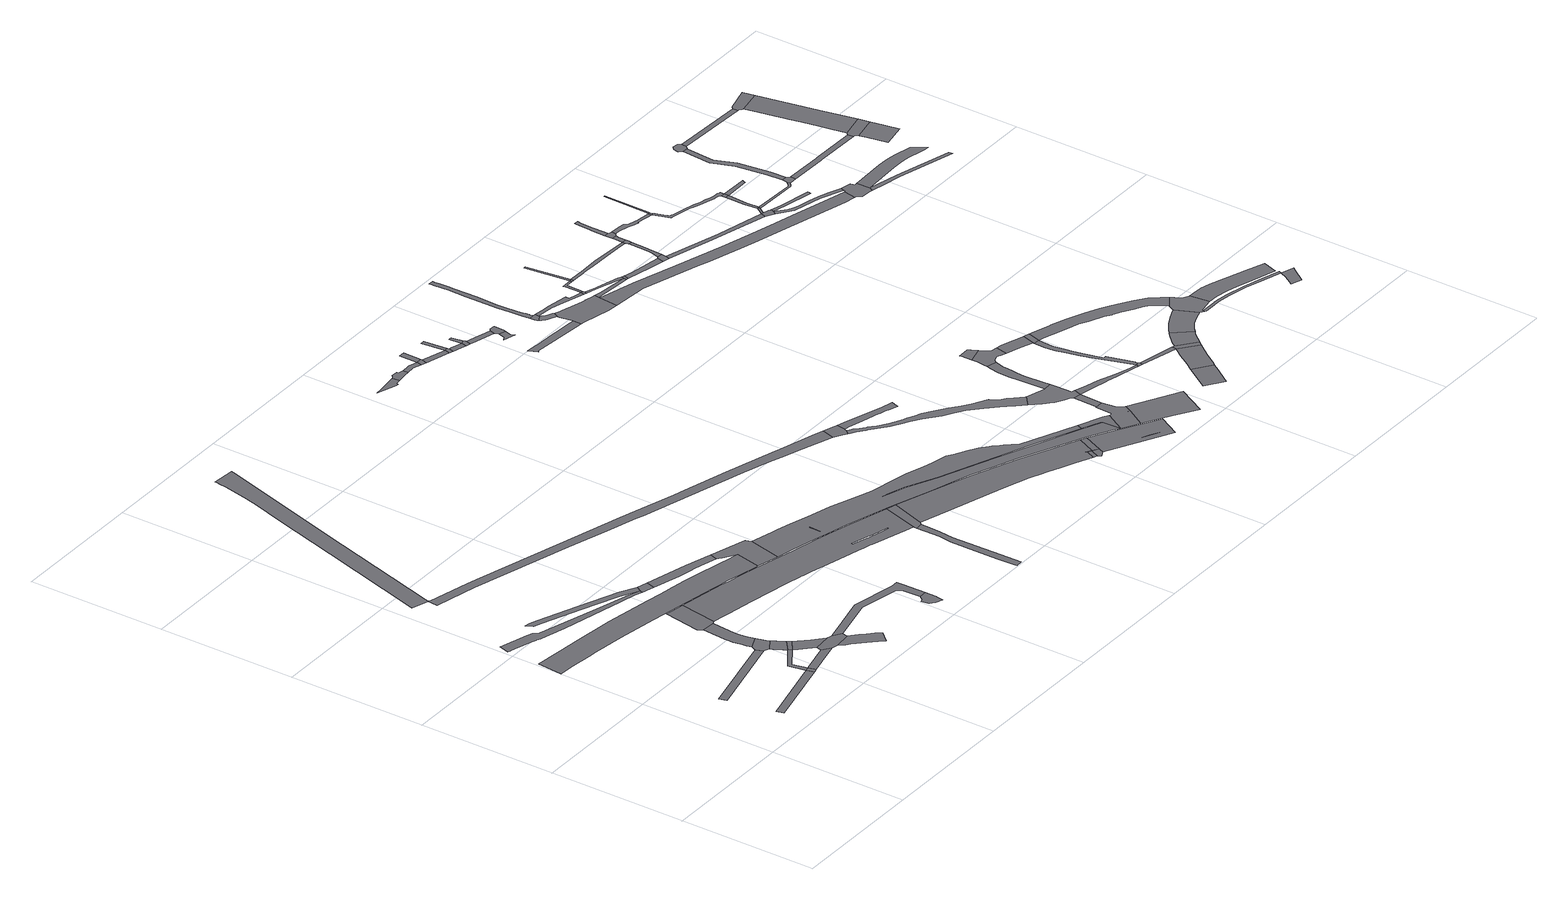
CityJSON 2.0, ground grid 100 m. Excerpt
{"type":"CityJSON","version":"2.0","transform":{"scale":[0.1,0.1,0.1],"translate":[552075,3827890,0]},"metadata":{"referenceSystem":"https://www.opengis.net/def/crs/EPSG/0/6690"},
"CityObjects":{
"road1":{"type":"Road","attributes":{"RoadStructureAttribute.sectionType":"1"},"geometry":[{"type":"MultiSurface","lod":"1","boundaries":[[[0,1,2,3,4]]]}]},
"road2":{"type":"Road","attributes":{"RoadStructureAttribute.sectionType":"1"},"geometry":[{"type":"MultiSurface","lod":"1","boundaries":[[[5,6,7,8]]]}]},
"road3":{"type":"Road","geometry":[{"type":"MultiSurface","lod":"1","boundaries":[[[9,0,4,10]]]}]},
"road4":{"type":"Road","attributes":{"RoadStructureAttribute.sectionType":"1"},"geometry":[{"type":"MultiSurface","lod":"1","boundaries":[[[11,12,0,9,13,14]]]}]},
"road5":{"type":"Road","attributes":{"RoadStructureAttribute.sectionType":"1"},"geometry":[{"type":"MultiSurface","lod":"1","boundaries":[[[15,16,17,18,19,20,21,22,23,24,25,26,27,28,29,30,31,32,33,34,35,36,37]]]}]},
"road6":{"type":"Road","attributes":{"RoadStructureAttribute.sectionType":"1"},"geometry":[{"type":"MultiSurface","lod":"1","boundaries":[[[38,39,40,9,10,41,42]]]}]},
"road7":{"type":"Road","geometry":[{"type":"MultiSurface","lod":"1","boundaries":[[[43,44,45,46,47,48,49,5,8,50,51,52,53]]]}]},
"road8":{"type":"Road","attributes":{"RoadStructureAttribute.sectionType":"1"},"geometry":[{"type":"MultiSurface","lod":"1","boundaries":[[[54,55,53,52,56,57,58,59,11,60]]]}]},
"road9":{"type":"Road","attributes":{"RoadStructureAttribute.sectionType":"1"},"geometry":[{"type":"MultiSurface","lod":"1","boundaries":[[[61,62,63,64,65,66,67,68,47,46,69,70,71,72,73,74,75]]]}]},
"road10":{"type":"Road","geometry":[{"type":"MultiSurface","lod":"1","boundaries":[[[60,11,14,76]]]}]},
"road11":{"type":"Road","attributes":{"RoadStructureAttribute.sectionType":"1"},"geometry":[{"type":"MultiSurface","lod":"1","boundaries":[[[77,78,79,80,81,82,83,84,85,86,37,87]]]}]},
"road12":{"type":"Road","attributes":{"RoadStructureAttribute.sectionType":"1"},"geometry":[{"type":"MultiSurface","lod":"1","boundaries":[[[88,89,90,76,14,91,92,93,94,95,96]]]}]},
"road13":{"type":"Road","attributes":{"function":"1","RoadStructureAttribute.sectionType":"7"},"geometry":[{"type":"MultiSurface","lod":"1","boundaries":[[[97,98,99,100,101,102,103,104,105,106,107,108,109,110,111,112,113,114,115,116,117,118,119,120,121,122,123,124,125,126,127,128,129,130,131,132]]]}]},
"road14":{"type":"Road","geometry":[{"type":"MultiSurface","lod":"1","boundaries":[[[133,134,135,136,61,75,137,138,139]]]}]},
"road15":{"type":"Road","geometry":[{"type":"MultiSurface","lod":"1","boundaries":[[[96,95,38,42,140,141,142,143,144]]]}]},
"road16":{"type":"Road","attributes":{"RoadStructureAttribute.sectionType":"1"},"geometry":[{"type":"MultiSurface","lod":"1","boundaries":[[[145,146,147,141,140,148,149,150,151,152,153]]]}]},
"road17":{"type":"Road","attributes":{"function":"3","RoadStructureAttribute.sectionType":"7"},"geometry":[{"type":"MultiSurface","lod":"1","boundaries":[[[154,155,156,157,158,159,160,161,162,163,164,165,166,167,168,169,170,171,172,173,174]]]}]},
"road18":{"type":"Road","geometry":[{"type":"MultiSurface","lod":"1","boundaries":[[[87,37,36,175,176]]]}]},
"road19":{"type":"Road","attributes":{"RoadStructureAttribute.sectionType":"1"},"geometry":[{"type":"MultiSurface","lod":"1","boundaries":[[[177,178,179,180,181,182,144,143,183,184,185,186,187,188,189]]]}]},
"road20":{"type":"Road","attributes":{"RoadStructureAttribute.sectionType":"1"},"geometry":[{"type":"MultiSurface","lod":"1","boundaries":[[[190,176,175,191,192,193,194,195,196,197]]]}]},
"road21":{"type":"Road","geometry":[{"type":"MultiSurface","lod":"1","boundaries":[[[198,199,200,189,188,201,202,203,204,205]]]}]},
"road22":{"type":"Road","geometry":[{"type":"MultiSurface","lod":"1","boundaries":[[[206,207,208,209,210,211,212,213,214,215,216,217,218,219,139,138,220,221,222,223,224,225,226,227,228,229,230,231,232,233,234,235,236,237,238],[239,240,241,242,243,244,245,246,247,248,249,250,251]]]}]},
"road23":{"type":"Road","geometry":[{"type":"MultiSurface","lod":"1","boundaries":[[[252,197,196,253,254,255,132,131,256,257,258]]]}]},
"road24":{"type":"Road","attributes":{"RoadStructureAttribute.sectionType":"1"},"geometry":[{"type":"MultiSurface","lod":"1","boundaries":[[[259,260,261,262,263,264,265,266,267,268,269,270,271,272,167,273,274,275,276,277,278,279,280,281,282,283,284,285,286]]]}]},
"road25":{"type":"Road","attributes":{"RoadStructureAttribute.sectionType":"1"},"geometry":[{"type":"MultiSurface","lod":"1","boundaries":[[[287,288,289,290,291,292,293,294,295,296,297,298,299]]]}]},
"road26":{"type":"Road","geometry":[{"type":"MultiSurface","lod":"1","boundaries":[[[300,206,238,292,291,301,302]]]}]},
"road27":{"type":"Road","attributes":{"function":"1"},"geometry":[{"type":"MultiSurface","lod":"1","boundaries":[[[303,304,305,306,307,308,309,310,311,312,313,314,315,316,317,318,319,320,321,322,323,324,325,326,327,328,329,330,331,332,333,334,335,258,257,336,337,338,339,340,341,342,343,344,345,346,347,348,349,350,351,352,353,354,355,356,357,358,359,360,361,362,363,364,365,366,367,368,369],[370,371,372,373,374]]]}]},
"road28":{"type":"Road","attributes":{"RoadStructureAttribute.sectionType":"1"},"geometry":[{"type":"MultiSurface","lod":"1","boundaries":[[[375,376,377,378,379,380,381,382,383]]]}]},
"road29":{"type":"Road","attributes":{"function":"3","RoadStructureAttribute.sectionType":"1"},"geometry":[{"type":"MultiSurface","lod":"1","boundaries":[[[384,385,386,387,388,389,390,391,302,301,392,393,394,395,396,397,398,399,400]]]}]},
"road30":{"type":"Road","geometry":[{"type":"MultiSurface","lod":"1","boundaries":[[[401,402,403,375,383,404,405,406,407,408,409,410,411,412,413]]]}]},
"road31":{"type":"Road","attributes":{"RoadStructureAttribute.sectionType":"1"},"geometry":[{"type":"MultiSurface","lod":"1","boundaries":[[[414,410,409,415,416,417]]]}]},
"road32":{"type":"Road","geometry":[{"type":"MultiSurface","lod":"1","boundaries":[[[417,416,418,419,420]]]}]},
"road33":{"type":"Road","geometry":[{"type":"MultiSurface","lod":"1","boundaries":[[[421,286,285,422,423,424,425,426,427]]]}]},
"road34":{"type":"Road","geometry":[{"type":"MultiSurface","lod":"1","boundaries":[[[428,429,417,420]]]}]},
"road35":{"type":"Road","attributes":{"RoadStructureAttribute.sectionType":"1"},"geometry":[{"type":"MultiSurface","lod":"1","boundaries":[[[419,418,430,431]]]}]},
"road36":{"type":"Road","geometry":[{"type":"MultiSurface","lod":"1","boundaries":[[[432,431,430,433,434,435]]]}]},
"road37":{"type":"Road","geometry":[{"type":"MultiSurface","lod":"1","boundaries":[[[436,437,431,432]]]}]},
"road38":{"type":"Road","attributes":{"RoadStructureAttribute.sectionType":"1"},"geometry":[{"type":"MultiSurface","lod":"1","boundaries":[[[438,435,434,439,440,441]]]}]},
"road39":{"type":"Road","attributes":{"RoadStructureAttribute.sectionType":"1"},"geometry":[{"type":"MultiSurface","lod":"1","boundaries":[[[442,443,444,445,446,447,448,449,450,451,452,453,427,426]]]}]},
"road40":{"type":"Road","geometry":[{"type":"MultiSurface","lod":"1","boundaries":[[[454,455,400,399]]]}]},
"road41":{"type":"Road","geometry":[{"type":"MultiSurface","lod":"1","boundaries":[[[456,457,441,440,458,459]]]}]},
"road42":{"type":"Road","geometry":[{"type":"MultiSurface","lod":"1","boundaries":[[[455,454,460,461,462]]]}]},
"road43":{"type":"Road","geometry":[{"type":"MultiSurface","lod":"1","boundaries":[[[463,464,465,466,441,457]]]}]},
"road44":{"type":"Road","geometry":[{"type":"MultiSurface","lod":"1","boundaries":[[[387,386,467,468]]]}]},
"road45":{"type":"Road","attributes":{"RoadStructureAttribute.sectionType":"1"},"geometry":[{"type":"MultiSurface","lod":"1","boundaries":[[[469,470,459,458,471,472,473]]]}]},
"road46":{"type":"Road","attributes":{"RoadStructureAttribute.sectionType":"1"},"geometry":[{"type":"MultiSurface","lod":"1","boundaries":[[[474,475,476,477,478,479,480,481,482,483,484,485,486,487,488,489,490,491,492,493,494,495,496,497,498,424,423,499,500,501,502,503,504,505,506,507,508,509,510,511,512,513,514,515,516,517,518]]]}]},
"road47":{"type":"Road","attributes":{"RoadStructureAttribute.sectionType":"1"},"geometry":[{"type":"MultiSurface","lod":"1","boundaries":[[[519,520,521,522,523,524]]]}]},
"road48":{"type":"Road","geometry":[{"type":"MultiSurface","lod":"1","boundaries":[[[525,473,472,519,524,526,527]]]}]},
"road49":{"type":"Road","attributes":{"RoadStructureAttribute.sectionType":"1"},"geometry":[{"type":"MultiSurface","lod":"1","boundaries":[[[528,529,530,531,532,533,534,535,536,537,538,539,540]]]}]},
"road50":{"type":"Road","geometry":[{"type":"MultiSurface","lod":"1","boundaries":[[[541,542,543,544,468,467,545,462,461,546,547],[548,549,550]]]}]},
"road51":{"type":"Road","attributes":{"function":"3","RoadStructureAttribute.sectionType":"7"},"geometry":[{"type":"MultiSurface","lod":"1","boundaries":[[[551,552,369,368,553,350,349]]]}]},
"road52":{"type":"Road","geometry":[{"type":"MultiSurface","lod":"1","boundaries":[[[554,555,556,557,558,559,560,561]]]}]},
"road53":{"type":"Road","attributes":{"RoadStructureAttribute.sectionType":"1"},"geometry":[{"type":"MultiSurface","lod":"1","boundaries":[[[562,563,564,565,566,560,559,567,568,569,570,571,572,573,574,575]]]}]},
"road54":{"type":"Road","geometry":[{"type":"MultiSurface","lod":"1","boundaries":[[[576,577,578,579,580,581,582,551,349,583,584,585,586,587,588]]]}]},
"road55":{"type":"Road","attributes":{"RoadStructureAttribute.sectionType":"1"},"geometry":[{"type":"MultiSurface","lod":"1","boundaries":[[[589,590,591,592,593,594,595,596,597,598,599,555,554,600,601,602,603,604,605,606,607,608,609,610,611,612,613,614,615]]]}]},
"road56":{"type":"Road","geometry":[{"type":"MultiSurface","lod":"1","boundaries":[[[518,517,616,617,618,619,620,621,622,623,624,625,626,627]]]}]},
"road57":{"type":"Road","geometry":[{"type":"MultiSurface","lod":"1","boundaries":[[[621,628,579,578,622]]]}]},
"road58":{"type":"Road","geometry":[{"type":"MultiSurface","lod":"1","boundaries":[[[629,630,631,632,633,634,635,636,637,638,639,640,641,575,574,642,643,644,645,646,647,648,540,539,649,650,651,652,653,654]]]}]},
"road59":{"type":"Road","attributes":{"RoadStructureAttribute.sectionType":"1"},"geometry":[{"type":"MultiSurface","lod":"1","boundaries":[[[655,656,657,658,659,561,560,660,661,662,663,664,665]]]}]},
"road60":{"type":"Road","geometry":[{"type":"MultiSurface","lod":"1","boundaries":[[[666,667,588,587,668,669,584,583,670,671,672,673]]]}]},
"road61":{"type":"Road","attributes":{"function":"3","RoadStructureAttribute.sectionType":"1"},"geometry":[{"type":"MultiSurface","lod":"1","boundaries":[[[674,675,676,677,678,679,680,627,626,681,682,683,684,685,686,687,688]]]}]},
"road62":{"type":"Road","geometry":[{"type":"MultiSurface","lod":"1","boundaries":[[[689,665,664,690,691]]]}]},
"road63":{"type":"Road","attributes":{"RoadStructureAttribute.sectionType":"1"},"geometry":[{"type":"MultiSurface","lod":"1","boundaries":[[[692,693,694,665,689,695,696,697,698]]]}]},
"road64":{"type":"Road","geometry":[{"type":"MultiSurface","lod":"1","boundaries":[[[699,700,701,702,703,704,623,622,705,706,707,708,709,710,711]]]}]},
"road65":{"type":"Road","geometry":[{"type":"MultiSurface","lod":"1","boundaries":[[[712,713,714,715,716,717]]]}]},
"road66":{"type":"Road","geometry":[{"type":"MultiSurface","lod":"1","boundaries":[[[718,719,717,716,720,721,674,688,722,723,724,725,726,727]]]}]},
"road67":{"type":"Road","attributes":{"RoadStructureAttribute.sectionType":"1"},"geometry":[{"type":"MultiSurface","lod":"1","boundaries":[[[728,654,653,729,730]]]}]},
"road68":{"type":"Road","geometry":[{"type":"MultiSurface","lod":"1","boundaries":[[[731,698,697,732]]]}]},
"road69":{"type":"Road","attributes":{"RoadStructureAttribute.sectionType":"1"},"geometry":[{"type":"MultiSurface","lod":"1","boundaries":[[[733,734,735,691,690,736,737,730,738]]]}]},
"road70":{"type":"Road","attributes":{"RoadStructureAttribute.sectionType":"1"},"geometry":[{"type":"MultiSurface","lod":"1","boundaries":[[[739,698,731,740]]]}]},
"road71":{"type":"Road","geometry":[{"type":"MultiSurface","lod":"1","boundaries":[[[738,730,729,741,742]]]}]},
"road72":{"type":"Road","attributes":{"function":"3","RoadStructureAttribute.sectionType":"1"},"geometry":[{"type":"MultiSurface","lod":"1","boundaries":[[[743,744,745,727,726,746,747,748]]]}]},
"road73":{"type":"Road","geometry":[{"type":"MultiSurface","lod":"1","boundaries":[[[749,711,710,750,751]]]}]},
"road74":{"type":"Road","attributes":{"function":"3","RoadStructureAttribute.sectionType":"1"},"geometry":[{"type":"MultiSurface","lod":"1","boundaries":[[[752,753,754,755,756]]]}]},
"road75":{"type":"Road","geometry":[{"type":"MultiSurface","lod":"1","boundaries":[[[757,758,759,760,761,762,763,711,749,764,765,766,767,768,769,770,771,772,773,774,775]]]}]},
"road76":{"type":"Road","geometry":[{"type":"MultiSurface","lod":"1","boundaries":[[[748,747,757,775,776]]]}]},
"road77":{"type":"Road","attributes":{"RoadStructureAttribute.sectionType":"1"},"geometry":[{"type":"MultiSurface","lod":"1","boundaries":[[[777,778,779,780,781,731,732,782,783,784,785,786,787,788,789,790]]]}]},
"road78":{"type":"Road","attributes":{"RoadStructureAttribute.sectionType":"1"},"geometry":[{"type":"MultiSurface","lod":"1","boundaries":[[[791,742,741,792,793,794]]]}]},
"road79":{"type":"Road","geometry":[{"type":"MultiSurface","lod":"1","boundaries":[[[795,751,750,796,797,798]]]}]},
"road80":{"type":"Road","attributes":{"function":"3","RoadStructureAttribute.sectionType":"7"},"geometry":[{"type":"MultiSurface","lod":"1","boundaries":[[[799,800,801,797,802,803,752,756]]]}]},
"road81":{"type":"Road","geometry":[{"type":"MultiSurface","lod":"1","boundaries":[[[804,794,793,805,806,807]]]}]},
"road82":{"type":"Road","geometry":[{"type":"MultiSurface","lod":"1","boundaries":[[[798,797,801,808,809]]]}]},
"road83":{"type":"Road","attributes":{"RoadStructureAttribute.sectionType":"1"},"geometry":[{"type":"MultiSurface","lod":"1","boundaries":[[[810,811,812,813,814,815,816,804,807,817,818,819,820,821]]]}]},
"road84":{"type":"Road","geometry":[{"type":"MultiSurface","lod":"1","boundaries":[[[790,789,822,823,810,821,824,825]]]}]},
"road85":{"type":"Road","attributes":{"function":"3","RoadStructureAttribute.sectionType":"7"},"geometry":[{"type":"MultiSurface","lod":"1","boundaries":[[[826,827,828,809,808,829,830,831]]]}]},
"road86":{"type":"Road","attributes":{"RoadStructureAttribute.sectionType":"1"},"geometry":[{"type":"MultiSurface","lod":"1","boundaries":[[[832,833,790,825,834,835]]]}]},
"road87":{"type":"Road","geometry":[{"type":"MultiSurface","lod":"1","boundaries":[[[836,832,835,837,838,839,840,841,842]]]}]},
"road88":{"type":"Road","attributes":{"function":"3","RoadStructureAttribute.sectionType":"1"},"geometry":[{"type":"MultiSurface","lod":"1","boundaries":[[[843,844,845,846,847,848,849,850,851,852,853,854,776,775,855,856,857,858,859,860,861,862,863,864,865,866,867,868,869,870]]]}]},
"road89":{"type":"Road","attributes":{"RoadStructureAttribute.sectionType":"1"},"geometry":[{"type":"MultiSurface","lod":"1","boundaries":[[[871,872,873,874,875,836,842,876,877,878,879]]]}]},
"road90":{"type":"Road","attributes":{"function":"3","RoadStructureAttribute.sectionType":"1"},"geometry":[{"type":"MultiSurface","lod":"1","boundaries":[[[880,881,882,883,884,885,886,652,651,887,888,889,890,891,892,893,894,895]]]}]},
"road91":{"type":"Road","attributes":{"function":"3","RoadStructureAttribute.sectionType":"1"},"geometry":[{"type":"MultiSurface","lod":"1","boundaries":[[[896,897,898,899,900,901,902,903,904,826,831]]]}]},
"road92":{"type":"Road","attributes":{"RoadStructureAttribute.sectionType":"1"},"geometry":[{"type":"MultiSurface","lod":"1","boundaries":[[[905,906,907,908,909,910,840,839,911,912,913,914,915,916,917,918,919,920]]]}]},
"road93":{"type":"Road","attributes":{"RoadStructureAttribute.sectionType":"1"},"geometry":[{"type":"MultiSurface","lod":"1","boundaries":[[[921,922,806,805,923,924,925,926]]]}]},
"road94":{"type":"Road","geometry":[{"type":"MultiSurface","lod":"1","boundaries":[[[927,928,920,919,929]]]}]},
"road95":{"type":"Road","geometry":[{"type":"MultiSurface","lod":"1","boundaries":[[[930,931,932,870,869,900,899,933,934,935,936,937,938,939]]]}]},
"road96":{"type":"Road","attributes":{"RoadStructureAttribute.sectionType":"1"},"geometry":[{"type":"MultiSurface","lod":"1","boundaries":[[[940,941,942,928,927]]]}]},
"road97":{"type":"Road","attributes":{"RoadStructureAttribute.sectionType":"1"},"geometry":[{"type":"MultiSurface","lod":"1","boundaries":[[[943,944,945,946,947,948,949,950,951,952,953,954,955,956,957,958,959,960,961,962,963,964,929,919,965,966,967,968,969,970,971,972,973,974,975,976,977,978,979]]]}]},
"road98":{"type":"Road","geometry":[{"type":"MultiSurface","lod":"1","boundaries":[[[926,925,980,981,982,983,984,985,986]]]}]},
"road99":{"type":"Road","attributes":{"RoadStructureAttribute.sectionType":"1"},"geometry":[{"type":"MultiSurface","lod":"1","boundaries":[[[987,988,989,926,986,990,991,992]]]}]},
"road100":{"type":"Road","geometry":[{"type":"MultiSurface","lod":"1","boundaries":[[[993,987,992]]]}]},
"road101":{"type":"Road","geometry":[{"type":"MultiSurface","lod":"1","boundaries":[[[994,995,996,997,998,999,934,933,1000,1001,1002,1003,1004,1005,1006,1007]]]}]},
"road102":{"type":"Road","attributes":{"RoadStructureAttribute.sectionType":"1"},"geometry":[{"type":"MultiSurface","lod":"1","boundaries":[[[1008,1009,987,993,1010,1011]]]}]},
"road103":{"type":"Road","geometry":[{"type":"MultiSurface","lod":"1","boundaries":[[[978,1008,1011,979]]]}]},
"road104":{"type":"Road","attributes":{"function":"3","RoadStructureAttribute.sectionType":"1"},"geometry":[{"type":"MultiSurface","lod":"1","boundaries":[[[1012,1013,1014,1015,1016,939,938,1017,1018,1019,1020,1021,1022]]]}]},
"road105":{"type":"Road","attributes":{"RoadStructureAttribute.sectionType":"1"},"geometry":[{"type":"MultiSurface","lod":"1","boundaries":[[[1023,1024,1025,1026,1027,984,983,982]]]}]},
"road106":{"type":"Road","attributes":{"RoadStructureAttribute.sectionType":"1"},"geometry":[{"type":"MultiSurface","lod":"1","boundaries":[[[1028,1029,1030,1031,1032,1033,982,981,1034,1035,1036,1037]]]}]},
"road107":{"type":"Road","attributes":{"RoadStructureAttribute.sectionType":"1"},"geometry":[{"type":"MultiSurface","lod":"1","boundaries":[[[1038,1039,1040,1041,1042,993,992,1043,1044,1045,1046,1047]]]}]},
"road108":{"type":"Road","geometry":[{"type":"MultiSurface","lod":"1","boundaries":[[[1048,1049,1050,1051,979,1011]]]}]},
"road109":{"type":"Road","geometry":[{"type":"MultiSurface","lod":"1","boundaries":[[[1006,1052,1053,1054,1055,1056,1057,1058]]]}]},
"road110":{"type":"Road","geometry":[{"type":"MultiSurface","lod":"1","boundaries":[[[1059,1060,1061,1038,1047,1062,1063,1064,1065]]]}]},
"road111":{"type":"Road","geometry":[{"type":"MultiSurface","lod":"1","boundaries":[[[1066,1067,1037,1036,1068,895,894,1069,1070,1071,1072,1073,1074,1075]]]}]},
"road112":{"type":"Road","attributes":{"RoadStructureAttribute.sectionType":"1"},"geometry":[{"type":"MultiSurface","lod":"1","boundaries":[[[1076,1077,1078,1079,1080,1060,1059,1081,1082,1083,1084]]]}]},
"road113":{"type":"Road","geometry":[{"type":"MultiSurface","lod":"1","boundaries":[[[1085,1086,1087,1076,1084,1088,1089,1090,1091]]]}]},
"road114":{"type":"Road","attributes":{"RoadStructureAttribute.sectionType":"1"},"geometry":[{"type":"MultiSurface","lod":"1","boundaries":[[[1092,1093,1094,1065,1064,1095,1096,1097,1098]]]}]},
"road115":{"type":"Road","attributes":{"RoadStructureAttribute.sectionType":"1"},"geometry":[{"type":"MultiSurface","lod":"1","boundaries":[[[1099,1074,1073,1100,1101,1102,1103]]]}]},
"road116":{"type":"Road","attributes":{"function":"3","RoadStructureAttribute.sectionType":"1"},"geometry":[{"type":"MultiSurface","lod":"1","boundaries":[[[1104,1105,1106,1107,1075,1074,1108,1109,1110,1111,1112,1113,1114]]]}]},
"road117":{"type":"Road","attributes":{"RoadStructureAttribute.sectionType":"1"},"geometry":[{"type":"MultiSurface","lod":"1","boundaries":[[[1090,1089,1115,1116]]]}]},
"road118":{"type":"Road","geometry":[{"type":"MultiSurface","lod":"1","boundaries":[[[1117,1118,1119,1120,1121,1122,1123]]]}]},
"road119":{"type":"Road","geometry":[{"type":"MultiSurface","lod":"1","boundaries":[[[1124,1125,1126,1127,1098,1097,1128,1119,1118]]]}]},
"road120":{"type":"Road","geometry":[{"type":"MultiSurface","lod":"1","boundaries":[[[1129,1130,1131,1132,1133,1134,1135,1136,1137,1138,1139,1125,1124]]]}]},
"road121":{"type":"Road","geometry":[{"type":"MultiSurface","lod":"1","boundaries":[[[1140,1141,1142,1143,1116,1115,1144,1145,1131,1130]]]}]}
},
"vertices":[
[925,384,0],[414,261,0],[429,209,0],[935,330,0],[941,332,0],
[942,790,0],[332,643,0],[345,589,0],[960,737,0],
[958,392,0],[968,338,0],
[1060,620,0],[901,511,0],[930,498,0],[1075,598,0],
[1028,1816,0],[773,1888,0],[333,2021,0],[302,2053,0],[301,2054,0],[259,2067,0],[54,2129,0],[29,2056,0],[30,2056,0],[52,2047,0],[57,2046,0],[84,2038,0],[214,2000,0],[245,1988,0],[250,1985,0],[277,1975,0],[287,1972,0],[465,1920,0],[701,1867,0],[926,1812,0],[1046,1783,0],[1098,1767,0],[1103,1784,0],
[1178,445,0],[1172,444,0],[961,393,0],[1184,391,0],[1239,404,0],
[1073,800,0],[1068,815,0],[1063,831,0],[1053,864,0],[960,824,0],[950,806,0],[945,796,0],[964,738,0],[981,731,0],[1001,721,0],[1084,774,0],
[1118,711,0],[1103,738,0],[1012,698,0],[1027,672,0],[1044,643,0],[1056,625,0],[1136,684,0],
[950,1189,0],[941,1087,0],[937,1015,0],[937,982,0],[938,953,0],[941,923,0],[945,892,0],[951,861,0],[1045,898,0],[1039,930,0],[1037,956,0],[1035,980,0],[1036,1021,0],[1039,1059,0],[1049,1184,0],
[1157,656,0],
[1019,1885,0],[727,2001,0],[447,2116,0],[385,2135,0],[348,2144,0],[372,2092,0],[432,2074,0],[710,1960,0],[956,1862,0],[999,1844,0],[1126,1823,0],
[1243,567,0],[1181,627,0],[1160,652,0],[1078,595,0],[1090,580,0],[1100,566,0],[1120,548,0],[1186,484,0],[1318,495,0],
[1787,1533,0],[1722,1548,0],[1678,1558,0],[1670,1560,0],[1463,1603,0],[1395,1618,0],[1393,1618,0],[1377,1621,0],[1359,1624,0],[1263,1641,0],[1150,1661,0],[1040,1680,0],[692,1737,0],[352,1777,0],[347,1778,0],[339,1779,0],[25,1812,0],[9,1630,0],[128,1619,0],[281,1603,0],[347,1595,0],[434,1585,0],[581,1566,0],[729,1542,0],[877,1519,0],[1017,1493,0],[1157,1469,0],[1257,1451,0],[1297,1443,0],[1416,1421,0],[1452,1415,0],[1521,1401,0],[1620,1381,0],[1758,1349,0],[1770,1346,0],[1812,1527,0],
[1017,1483,0],[975,1490,0],[926,1222,0],[947,1193,0],[1050,1188,0],[1070,1196,0],[1115,1466,0],
[1279,394,0],[1410,408,0],[1412,418,0],[1419,446,0],[1353,487,0],
[1537,282,0],[1502,320,0],[1465,354,0],[1318,356,0],[1342,333,0],[1442,237,0],[1468,208,0],[1502,170,0],[1568,246,0],
[641,4730,0],[639,4717,0],[635,4687,0],[626,4630,0],[602,4513,0],[594,4472,0],[558,4350,0],[493,4135,0],[347,3641,0],[121,2874,0],[120,2868,0],[115,2851,0],[115,2850,0],[237,2811,0],[243,2830,0],[243,2832,0],[245,2839,0],[482,3642,0],[764,4588,0],[797,4699,0],[801,4712,0],
[1189,1739,0],[1205,1803,0],
[2112,470,0],[2111,516,0],[2087,515,0],[2059,514,0],[1743,580,0],[1413,501,0],[1425,447,0],[1745,524,0],[1888,493,0],[2032,462,0],[2056,433,0],[2060,297,0],[2116,298,0],
[1520,1723,0],[1360,1689,0],[1386,1683,0],[1499,1659,0],[1504,1658,0],[1575,1643,0],[1693,1612,0],[1709,1666,0],
[2114,201,0],[2118,217,0],[2117,259,0],[2036,265,0],[2012,259,0],[2025,205,0],[2054,177,0],[2106,159,0],
[2794,1067,0],[2487,1160,0],[2335,1199,0],[2242,1222,0],[2049,1268,0],[1793,1331,0],[1756,1339,0],[1618,1371,0],[1519,1391,0],[1453,1405,0],[1414,1412,0],[1295,1433,0],[1255,1441,0],[1157,1459,0],[1168,1178,0],[1213,1169,0],[1262,1161,0],[1405,1137,0],[1563,1106,0],[1698,1080,0],[1818,1054,0],[1824,1052,0],[1847,1046,0],[1911,1030,0],[2006,1005,0],[2181,960,0],[2320,923,0],[2323,922,0],[2327,921,0],[2382,906,0],[2397,902,0],[2656,823,0],[2715,805,0],[2609,926,0],[2559,936,0],[2472,961,0],[2455,966,0],[2451,967,0],[2339,999,0],[2330,1001,0],[2330,1007,0],[2330,1013,0],[2457,975,0],[2473,971,0],[2506,960,0],[2612,932,0],
[1976,1586,0],[1722,1587,0],[1724,1585,0],[1736,1575,0],[1796,1341,0],[1933,1307,0],[1992,1546,0],
[3249,1955,0],[2973,2033,0],[2961,2037,0],[2582,2151,0],[2219,2249,0],[2169,2264,0],[1823,2368,0],[1752,2389,0],[1515,2457,0],[1282,2525,0],[652,2701,0],[557,2730,0],[251,2807,0],[244,2809,0],[233,2739,0],[543,2668,0],[1277,2453,0],[1574,2365,0],[1797,2299,0],[1851,2283,0],[2347,2141,0],[2636,2056,0],[2814,2003,0],[2861,1986,0],[2950,1957,0],[3082,1913,0],[3300,1835,0],[3331,1927,0],
[2760,169,0],[2753,533,0],[2765,636,0],[2765,741,0],[2766,783,0],[2716,778,0],[2717,605,0],[2701,512,0],[2701,280,0],[2705,157,0],[2711,23,0],[2712,7,0],[2763,11,0],
[2841,1053,0],[2783,801,0],[2865,1046,0],
[4101,737,0],[3900,824,0],[3880,854,0],[3877,859,0],[3843,896,0],[3830,910,0],[3827,913,0],[3791,950,0],[3779,960,0],[3723,1005,0],[3648,1051,0],[3640,1056,0],[3592,1081,0],[3570,1093,0],[3527,1118,0],[3467,1132,0],[3419,1145,0],[3347,1163,0],[3207,1207,0],[3036,1243,0],[3029,1244,0],[3023,1245,0],[2919,1264,0],[2786,1315,0],[2626,1370,0],[2617,1373,0],[2615,1374,0],[2440,1424,0],[2302,1466,0],[2200,1491,0],[2169,1499,0],[2115,1513,0],[2026,1535,0],[2051,1278,0],[2244,1233,0],[2335,1209,0],[2492,1167,0],[2843,1063,0],[3131,964,0],[3287,915,0],[3435,864,0],[3579,807,0],[3769,730,0],[3995,628,0],[4216,525,0],[4381,434,0],[4429,406,0],[4418,539,0],[4265,610,0],[3936,749,0],[3687,852,0],[3291,1010,0],[3075,1113,0],[2827,1196,0],[2718,1229,0],[2792,1208,0],[2927,1169,0],[2934,1167,0],[3000,1148,0],[3121,1108,0],[3088,1116,0],[3294,1017,0],[3690,859,0],[3939,756,0],[4253,624,0],[4283,610,0],[4301,649,0],[2336,1258,0],[2336,1310,0],[2337,1333,0],[2337,1342,0],[2340,1341,0],
[2291,4517,0],[2251,4513,0],[2144,4501,0],[2092,4495,0],[2237,4447,0],[2252,4443,0],[2255,4459,0],[2258,4460,0],[2299,4465,0],
[4056,431,0],[3969,485,0],[4105,404,0],[4166,536,0],[3990,617,0],[3766,720,0],[3430,854,0],[3285,905,0],[2998,738,0],[3425,605,0],[3613,542,0],[3698,506,0],[3736,490,0],[3824,451,0],[3924,405,0],[4046,351,0],[4076,420,0],
[2319,4535,0],[2308,4527,0],[2299,4520,0],[2319,4468,0],[2333,4469,0],[2337,4470,0],[2365,4472,0],[2369,4472,0],[2406,4474,0],[2403,4512,0],[2401,4513,0],[2367,4522,0],[2367,4535,0],
[2474,4518,0],[2467,4478,0],[2527,4460,0],[2539,4498,0],
[2567,4448,0],[2579,4486,0],[2579,4498,0],
[3416,1899,0],[3363,1801,0],[3389,1782,0],[3416,1811,0],[3421,1823,0],[3425,1832,0],[3434,1893,0],
[2580,4631,0],[2540,4632,0],
[2743,4394,0],[2755,4434,0],
[2785,4437,0],[2753,4391,0],[2774,4385,0],[2786,4425,0],
[2768,4608,0],[2738,4605,0],
[2799,4421,0],[2838,4366,0],[2875,4357,0],[2885,4396,0],
[3440,1827,0],[3460,1822,0],[3571,1793,0],[3702,1756,0],[3707,1754,0],[3749,1742,0],[3771,1733,0],[3840,1710,0],[3856,1763,0],[3771,1787,0],[3705,1808,0],[3487,1875,0],
[4075,339,0],[4104,403,0],
[2920,4393,0],[2918,4403,0],[2911,4348,0],[2921,4386,0],
[4086,315,0],[4130,337,0],[4148,378,0],
[2902,4488,0],[2890,4488,0],[2879,4488,0],[2879,4487,0],
[4149,378,0],[4212,515,0],
[3020,4359,0],[2957,4376,0],[2956,4336,0],[3096,4294,0],[3109,4332,0],
[4394,1111,0],[4342,1163,0],[4308,1198,0],[4269,1230,0],[4233,1285,0],[4130,1343,0],[4074,1382,0],[4009,1437,0],[3981,1455,0],[3908,1501,0],[3856,1536,0],[3808,1558,0],[3758,1582,0],[3735,1590,0],[3642,1639,0],[3562,1693,0],[3548,1705,0],[3540,1711,0],[3528,1722,0],[3522,1726,0],[3504,1742,0],[3467,1775,0],[3456,1784,0],[3437,1797,0],[3427,1804,0],[3405,1771,0],[3415,1764,0],[3437,1749,0],[3491,1710,0],[3495,1707,0],[3499,1704,0],[3617,1614,0],[3688,1567,0],[3738,1542,0],[3804,1498,0],[3856,1458,0],[3907,1416,0],[3975,1372,0],[4042,1329,0],[4131,1252,0],[4201,1179,0],[4263,1109,0],[4269,1102,0],[4320,1045,0],[4397,1109,0],
[3111,4266,0],[3096,4216,0],[3071,4203,0],[3159,4175,0],[3143,4200,0],[3159,4251,0],
[3129,4347,0],[3165,4271,0],[3168,4345,0],
[3474,3971,0],[3332,3985,0],[3306,3987,0],[3136,3996,0],[3133,3996,0],[3054,4003,0],[3048,4004,0],[3049,4001,0],[3078,3939,0],[3087,3949,0],[3487,3910,0],[3505,3909,0],[3506,3973,0],
[4671,252,0],[4561,314,0],[4377,426,0],[4223,510,0],[4167,367,0],[4514,130,0],[4582,94,0],[4466,208,0],[4418,234,0],[4527,176,0],
[4515,553,0],[4473,575,0],[4421,546,0],
[3418,4216,0],[3375,4213,0],[3377,4179,0],[3379,4173,0],[3382,4164,0],[3386,4155,0],[3429,4180,0],[3434,4214,0],
[3503,4127,0],[3483,4137,0],[3463,4148,0],[3448,4159,0],[3439,4168,0],[3392,4147,0],[3399,4138,0],[3407,4130,0],[3416,4122,0],[3430,4115,0],[3448,4106,0],[3484,4090,0],[3493,4085,0],[3513,4122,0],
[4637,555,0],[4624,574,0],[4609,679,0],[4544,675,0],[4538,555,0],[4530,550,0],[4523,550,0],[4549,336,0],[4630,474,0],[4607,486,0],[4616,483,0],[4631,475,0],[4661,528,0],
[3351,4971,0],[3350,4942,0],[3350,4936,0],[3355,4866,0],[3356,4830,0],[3356,4691,0],[3355,4540,0],[3356,4456,0],[3364,4351,0],[3371,4262,0],[3373,4237,0],[3409,4239,0],[3409,4240,0],[3409,4241,0],[3407,4267,0],[3402,4275,0],[3398,4337,0],[3392,4430,0],[3390,4476,0],[3390,4552,0],[3392,4632,0],[3392,4717,0],[3392,4817,0],[3391,4845,0],[3387,4922,0],[3385,4953,0],[3386,4969,0],
[4383,978,0],[4440,931,0],[4444,926,0],[4505,889,0],[4544,870,0],[4557,858,0],[4614,847,0],[4630,901,0],[4609,907,0],[4603,1024,0],[4601,1068,0],[4542,1065,0],
[4549,683,0],
[3801,4038,0],[3780,4044,0],[3771,4046,0],[3757,4051,0],[3754,4051,0],[3753,4049,0],[3748,4050,0],[3725,4056,0],[3700,4063,0],[3569,4101,0],[3553,4105,0],[3544,4109,0],[3520,4118,0],[3494,4084,0],[3495,4081,0],[3494,4079,0],[3493,4077,0],[3492,4075,0],[3493,4066,0],[3506,3978,0],[3539,3907,0],[3734,3858,0],[3815,3851,0],[3827,3991,0],[3826,3999,0],[3832,4033,0],
[3782,4129,0],[3710,4144,0],[3711,4173,0],[3557,4201,0],[3521,4201,0],[3444,4182,0],[3556,4174,0],[3648,4147,0],[3784,4106,0],[3805,4099,0],[3813,4124,0],
[4920,386,0],[4897,399,0],[4633,474,0],[4797,383,0],[4595,309,0],[4733,230,0],[4899,124,0],[5014,335,0],
[4549,1518,0],[4542,1489,0],[4531,1424,0],[4530,1414,0],[4529,1337,0],[4533,1254,0],[4540,1122,0],[4598,1126,0],[4591,1264,0],[4598,1322,0],[4600,1354,0],[4602,1401,0],[4607,1442,0],[4616,1475,0],[4626,1499,0],
[3829,4124,0],[3824,4093,0],[3829,4108,0],
[3810,4259,0],[3811,4251,0],[3812,4244,0],[3829,4244,0],[3861,4245,0],[3884,4245,0],[3884,4259,0],
[5054,763,0],[4983,787,0],[4904,816,0],[4844,837,0],[4813,848,0],[4729,872,0],[4716,824,0],[4836,797,0],[4850,794,0],[4915,779,0],[5067,744,0],[5095,737,0],[5108,755,0],
[4653,1715,0],[4643,1736,0],[4557,1734,0],[4558,1715,0],[4558,1643,0],[4675,1674,0],
[4720,1606,0],[4697,1633,0],[4563,1599,0],[4556,1547,0],[4641,1521,0],[4664,1531,0],[4685,1533,0],[4709,1525,0],[4747,1509,0],[4766,1596,0],
[3884,4025,0],[4104,3979,0],[4106,4001,0],
[3901,4267,0],[3901,4245,0],
[4087,4030,0],[3962,4067,0],[3892,4086,0],[3900,4068,0],[4054,4020,0],[4112,4022,0],
[3849,4589,0],[3860,4588,0],
[4120,3977,0],[4132,4015,0],
[4904,1560,0],[4872,1569,0],[4808,1587,0],[4858,1472,0],[4949,1442,0],[4979,1535,0],
[5130,764,0],[5130,728,0],[5135,750,0],
[5256,443,0],[5138,267,0],[5265,179,0],[5364,321,0],[5386,353,0],
[4948,1432,0],[4945,1352,0],[4950,1279,0],[4953,1268,0],[4971,1200,0],[4994,1107,0],[5013,1033,0],[5125,775,0],[5124,777,0],[5127,778,0],[5130,782,0],[5076,971,0],[5058,970,0],[5027,1101,0],[5006,1190,0],[5003,1212,0],[4989,1299,0],[4985,1325,0],[4991,1430,0],
[5021,1521,0],
[4308,4260,0],[4165,4268,0],[4023,4267,0],[3925,4267,0],[3904,4267,0],[3926,4244,0],[4006,4245,0],[4047,4245,0],[4103,4243,0],[4163,4241,0],[4263,4237,0],[4412,4232,0],[4450,4230,0],[4454,4253,0],
[4191,3996,0],[4293,3937,0],[4414,3912,0],[4424,3961,0],
[5350,705,0],[5351,671,0],[5402,658,0],[5409,692,0],
[5396,366,0],[5465,465,0],[5535,556,0],[5354,588,0],[5295,500,0],
[4438,3969,0],[4464,3902,0],[4472,3934,0],[4474,3966,0],
[5560,587,0],[5430,688,0],
[4463,4208,0],[4459,4126,0],[4457,4053,0],[4454,4027,0],[4448,4007,0],[4440,3986,0],[4438,3971,0],[4474,3967,0],[4475,3976,0],[4481,4047,0],[4484,4103,0],[4485,4205,0],
[4458,4221,0],[4457,4208,0],[4487,4228,0],[4487,4252,0],
[5538,806,0],[5512,784,0],[5455,725,0],[5585,621,0],[5624,665,0],[5643,681,0],
[4455,4328,0],[4455,4307,0],[4489,4305,0],[4491,4328,0],
[4455,4387,0],[4492,4330,0],[4506,4342,0],[4510,4346,0],[4513,4378,0],[4493,4380,0],[4487,4387,0],
[5853,1092,0],[5820,1131,0],[5802,1152,0],[5727,1208,0],[5636,1267,0],[5585,1296,0],[5524,1331,0],[5427,1378,0],[5303,1431,0],[5186,1470,0],[5182,1471,0],[5041,1515,0],[5026,1423,0],[5103,1397,0],[5227,1357,0],[5297,1333,0],[5358,1301,0],[5463,1252,0],[5508,1225,0],[5512,1223,0],[5569,1192,0],[5637,1153,0],[5705,1113,0],[5708,1111,0],[5741,1084,0],[5769,1048,0],[5800,987,0],[5885,1047,0],
[4464,4628,0],[4464,4619,0],[4461,4565,0],[4456,4504,0],[4456,4487,0],[4489,4494,0],[4484,4494,0],[4491,4603,0],[4493,4626,0],
[5577,3489,0],[5370,3544,0],[5151,3604,0],[4982,3650,0],[4771,3707,0],[4422,3817,0],[4096,3921,0],[4074,3829,0],[4510,3694,0],[4563,3677,0],[4819,3598,0],[4956,3561,0],[5243,3482,0],[5647,3373,0],[5727,3355,0],[5747,3446,0],
[5670,704,0],[5721,740,0],[5788,768,0],[5847,788,0],[5776,939,0],[5737,925,0],[5689,904,0],[5624,869,0],[5565,829,0],
[4721,4326,0],[4709,4330,0],[4658,4343,0],[4633,4368,0],[4591,4372,0],[4523,4377,0],[4522,4345,0],[4555,4344,0],[4617,4332,0],[4625,4330,0],[4665,4309,0],[4702,4301,0],[4704,4309,0],[4783,4294,0],[4825,4286,0],[4822,4312,0],
[5107,3757,0],[4883,3813,0],[4799,3805,0],[4953,3765,0],[5220,3689,0],[5231,3727,0],
[4841,4313,0],[4828,4312,0],[4843,4291,0],
[5948,961,0],[5925,980,0],[5902,1022,0],[5872,766,0],[5877,785,0],[5880,791,0],[5902,795,0],[5938,800,0],[5988,809,0],[5974,953,0],
[4840,4328,0],[4845,4661,0],[4835,4660,0],
[5292,4074,0],[5292,4084,0],[5287,4086,0],[5274,4094,0],[5263,4094,0],[5251,4093,0],[5220,4098,0],[5204,4101,0],[5171,4111,0],[5124,4124,0],[5080,4138,0],[5051,4147,0],[5027,4152,0],[4961,4167,0],[4903,4179,0],[4896,4182,0],[4889,4185,0],[4882,4191,0],[4876,4201,0],[4867,4226,0],[4855,4265,0],[4849,4281,0],[4836,4264,0],[4856,4206,0],[4863,4187,0],[4868,4166,0],[4897,4160,0],[5027,4135,0],[5050,4126,0],[5067,4119,0],[5118,4103,0],[5160,4089,0],[5207,4074,0],[5228,4071,0],[5254,4068,0],[5262,4056,0],[5292,4054,0],
[5233,3685,0],[5279,3653,0],[5299,3682,0],[5302,3693,0],[5306,3707,0],[5289,3712,0],[5246,3723,0],
[5272,3783,0],[5259,3766,0],[5245,3746,0],[5257,3738,0],[5271,3757,0],[5283,3773,0],
[5287,3788,0],
[6405,695,0],[6261,738,0],[6115,770,0],[6026,782,0],[5951,780,0],[5889,780,0],[5885,760,0],[5952,759,0],[6025,762,0],[6112,750,0],[6256,718,0],[6399,676,0],[6527,633,0],[6534,653,0],
[5262,4023,0],[5260,3879,0],[5285,3880,0],[5293,4022,0],
[6422,834,0],[6272,890,0],[6164,926,0],[6094,947,0],[6031,948,0],[6063,808,0],[6155,789,0],[6230,772,0],[6305,748,0],[6524,679,0],[6560,783,0],
[5396,3658,0],[5610,3613,0],[5613,3625,0],[5616,3638,0],[5386,3683,0],
[5686,3522,0],[5612,3550,0],[5532,3571,0],[5443,3588,0],[5404,3601,0],[5373,3618,0],[5385,3578,0],[5597,3528,0],[5759,3461,0],[5768,3488,0],
[5627,3803,0],[5611,3784,0],[5607,3781,0],[5600,3776,0],[5298,3785,0],[5296,3770,0],[5605,3761,0],[5616,3769,0],[5622,3773,0],[5638,3788,0],
[5481,4026,0],[5485,4039,0],[5490,4052,0],[5485,4052,0],
[6524,626,0],[6503,581,0],[6455,505,0],[6534,481,0],[6602,578,0],[6619,601,0],[6621,602,0],
[5678,3848,0],[5638,3847,0],[5638,3815,0],[5649,3788,0],[5671,3788,0],[5696,3788,0],[5700,3827,0],
[5852,3438,0],[5843,3470,0],[5758,3449,0],[5747,3350,0],[5752,3349,0],[5765,3321,0],[5845,3317,0],[5862,3314,0],[5875,3343,0],[5872,3439,0],
[5559,4557,0],[5546,4342,0],[5546,4340,0],[5603,4183,0],[5636,3964,0],[5676,3967,0],[5641,4198,0],[5587,4347,0],[5600,4555,0],
[5570,4639,0],[5546,4621,0],[5540,4581,0],[5619,4575,0],[5621,4575,0],[5625,4614,0],[5610,4633,0],
[5984,3823,0],[5972,3823,0],[5703,3827,0],[5973,3783,0],[5983,3783,0],[6321,3777,0],[6317,3818,0],
[6101,3287,0],[5966,3292,0],[6099,3263,0],[6514,3151,0],[6509,3176,0],
[6299,3437,0],[6257,3443,0],[6210,3448,0],[6134,3448,0],[6164,3356,0],[6253,3357,0],[6313,3347,0],[6411,3328,0],[6447,3321,0],[6482,3314,0],[6416,3408,0],
[6161,4553,0],[6157,4592,0],
[6541,3702,0],[6523,3790,0],[6351,3755,0],[6352,3750,0],[6362,3700,0],[6389,3557,0],[6563,3590,0],
[6507,3872,0],[6335,3837,0],[6326,3828,0],[6322,3823,0],[6326,3777,0],
[6452,4142,0],[6369,4568,0],[6195,4534,0],[6217,4428,0],[6239,4314,0],[6240,4312,0],[6257,4226,0],[6272,4147,0],[6290,4061,0],[6290,4059,0],[6316,3936,0],
[6358,4623,0],[6351,4654,0],[6175,4607,0],[6172,4605,0],[6167,4552,0],[6187,4540,0]
]}
